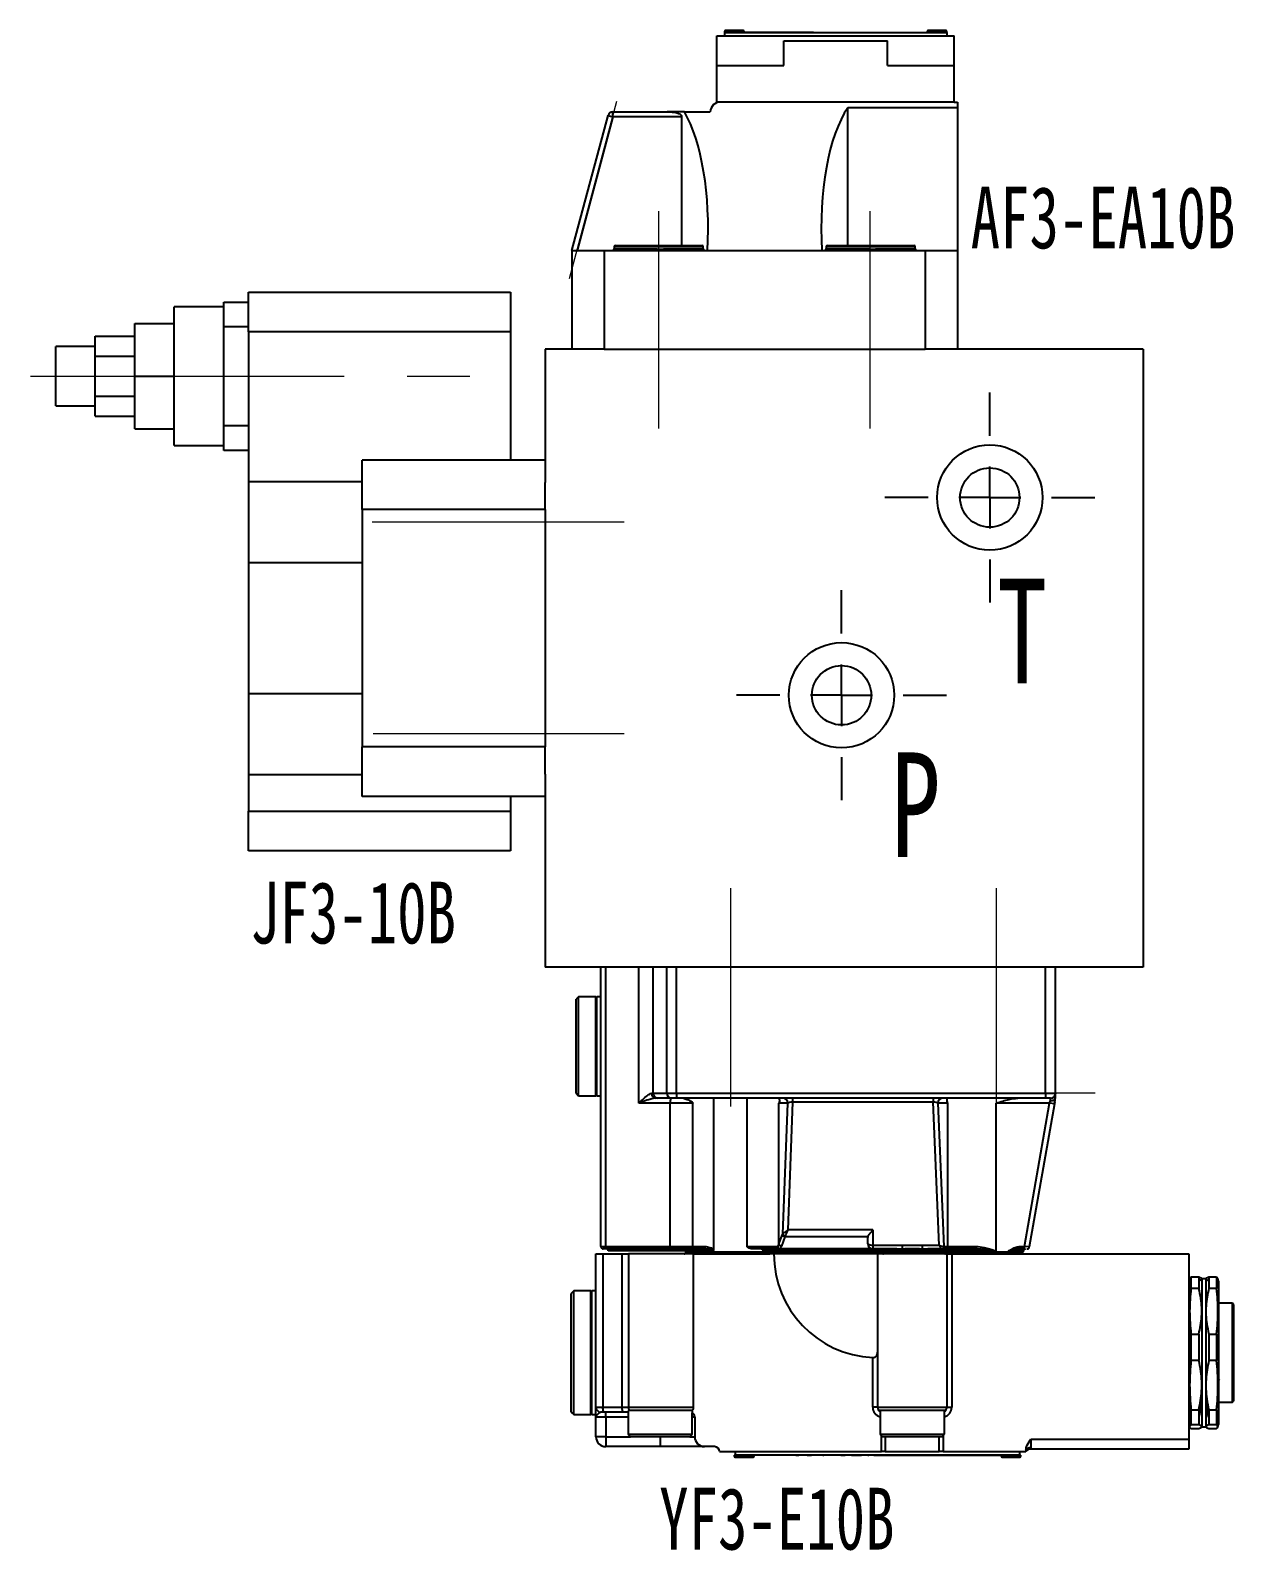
# Model space of a CAD drawing. Header units: millimetres. Extents: x 786 to 1206, y 249 to 546.
# Drawn here: x 1119 to 1167.7, y 447.9 to 509.5 of the extents above; entities that cross this region are included whole.
import ezdxf

# ---------------------------------------------------------------- set-up
doc = ezdxf.new("R2010")
doc.units = ezdxf.units.MM
doc.linetypes.add('CENTERX2', pattern=[20.32, 12.7, -2.54, 2.54, -2.54])
doc.layers.add('10', color=7, linetype='Continuous')
doc.styles.add('SLDTEXTSTYLE4', font='TXT', dxfattribs={"width": 0.7})

# ---------------------------------------------------------------- blocks, each defined once
blk = doc.blocks.new('SW_CENTERMARKSYMBOL_0')
at = {"layer": '10', "color": 0}
for p, q in [((0, 2.5), (0, 4.25)), ((0, 0), (0, 1.25)), ((-2.5, 0), (-4.25, 0)), ((0, 0), (-1.25, 0)), ((0, 0), (0, -1.25)), ((0, 0), (1.25, 0)), ((2.5, 0), (4.25, 0)), ((0, -2.5), (0, -4.25))]:
    blk.add_line(p, q, dxfattribs=at)
blk = doc.blocks.new('SW_CENTERMARKSYMBOL_1')
at = {"layer": '10', "color": 0}
for p, q in [((0, 2.5), (0, 4.25)), ((0, 0), (0, 1.25)), ((-2.5, 0), (-4.25, 0)), ((0, 0), (-1.25, 0)), ((0, 0), (0, -1.25)), ((0, 0), (1.25, 0)), ((2.5, 0), (4.25, 0)), ((0, -2.5), (0, -4.25))]:
    blk.add_line(p, q, dxfattribs=at)

msp = doc.modelspace()

# ---------------------------------------------------------------- linework, layer by layer
at = {"color": 7, "linetype": 'Continuous', "lineweight": 25}
for p, q in [((1147.0632, 509.4141), (1147.0632, 509.3741)), ((1150.6632, 509.3741), (1147.0632, 509.3741)), ((1147.0632, 509.3739), (1147.0632, 509.3741)), ((1147.0632, 509.3739), (1147.0632, 509.2341)), ((1147.0632, 509.3739), (1150.6632, 509.3739)), ((1147.4632, 509.4541), (1147.1032, 509.4541)), ((1147.8232, 509.4541), (1147.4632, 509.4541)), ((1147.8632, 509.3741), (1147.8632, 509.4141)), ((1150.6632, 509.3739), (1150.6632, 509.3741)), ((1150.6632, 509.3741), (1156.0632, 509.3741)), ((1155.2632, 509.4141), (1155.2632, 509.3741)), ((1155.6632, 509.4541), (1155.3032, 509.4541)), ((1156.0232, 509.4541), (1155.6632, 509.4541)), ((1156.0632, 509.3741), (1156.0632, 509.4141)), ((1156.0632, 509.3741), (1156.0632, 509.2341)), ((1146.7632, 508.0341), (1146.7632, 509.2341)), ((1146.7632, 509.2341), (1156.3632, 509.2341)), ((1147.0632, 509.2341), (1156.0632, 509.2341)), ((1149.4632, 508.0341), (1149.4632, 509.0341)), ((1149.4632, 509.0341), (1153.6632, 509.0341)), ((1153.6632, 508.0341), (1153.6632, 509.0341)), ((1156.3632, 508.0341), (1156.3632, 509.2341)), ((1146.7632, 506.5541), (1146.7632, 508.0341)), ((1146.7632, 508.0341), (1149.4632, 508.0341)), ((1153.6632, 508.0341), (1156.3632, 508.0341)), ((1156.3632, 506.5541), (1156.3632, 508.0341)), ((1156.3632, 506.5541), (1146.7632, 506.5541)), ((1152.052, 500.7541), (1152.052, 506.3238)), ((1156.4932, 506.3238), (1152.052, 506.3238)), ((1156.3632, 506.5541), (1156.4932, 506.5541)), ((1156.4932, 506.5541), (1156.4932, 506.3238)), ((1156.4932, 506.3238), (1156.4932, 500.5541)), ((1140.8932, 500.5541), (1142.354, 506.0059)), ((1142.5472, 505.9541), (1141.1003, 500.5541)), ((1142.354, 506.0059), (1142.5472, 505.9541)), ((1142.5472, 506.1541), (1144.7483, 506.1541)), ((1142.5472, 505.9541), (1142.5472, 506.1541)), ((1145.3344, 505.9541), (1142.5472, 505.9541)), ((1145.4434, 506.1541), (1144.7483, 506.1541)), ((1145.3344, 500.7541), (1145.3344, 505.9541)), ((1145.4434, 506.1541), (1146.4932, 506.1541)), ((1142.6032, 500.6941), (1142.6032, 500.6141)), ((1142.6632, 500.7541), (1146.1432, 500.7541)), ((1146.2032, 500.6141), (1146.2032, 500.6941)), ((1151.1832, 500.6941), (1151.1832, 500.6141)), ((1151.2432, 500.7541), (1154.7232, 500.7541)), ((1154.7832, 500.6141), (1154.7832, 500.6941)), ((1140.8932, 500.5541), (1142.2035, 500.5541)), ((1140.8932, 500.5541), (1140.8932, 496.5541)), ((1142.2035, 500.5541), (1144.0705, 500.5541)), ((1142.2035, 500.5541), (1142.2035, 496.5541)), ((1144.0705, 500.5541), (1144.7359, 500.5541)), ((1144.7359, 500.5541), (1152.6505, 500.5541)), ((1152.6505, 500.5541), (1153.3159, 500.5541)), ((1153.3159, 500.5541), (1155.1829, 500.5541)), ((1155.1829, 500.5541), (1155.1829, 496.5541)), ((1155.1829, 500.5541), (1156.4932, 500.5541)), ((1156.4932, 500.5541), (1156.4932, 496.5541)), ((1127.8032, 498.8641), (1138.4032, 498.8641)), ((1127.8032, 497.2641), (1127.8032, 498.8641)), ((1138.4032, 498.8641), (1138.4032, 497.2641)), ((1126.8032, 498.2641), (1124.8032, 498.2641)), ((1124.8032, 495.4641), (1124.8032, 498.2641)), ((1126.8032, 498.4641), (1127.8032, 498.4641)), ((1126.8032, 497.4641), (1126.8032, 498.4641)), ((1123.2032, 495.4641), (1123.2032, 497.5944)), ((1123.2032, 497.5944), (1124.8032, 497.5944)), ((1121.6032, 497.0844), (1123.2032, 497.0844)), ((1121.6032, 496.2742), (1121.6032, 497.0844)), ((1127.8032, 497.4641), (1126.8032, 497.4641)), ((1126.8032, 493.4641), (1126.8032, 497.4641)), ((1127.8032, 497.2641), (1127.8032, 491.1909)), ((1138.4032, 497.2641), (1127.8032, 497.2641)), ((1138.4032, 497.2641), (1138.4032, 492.0641)), ((1121.6032, 496.6641), (1120.0032, 496.6641)), ((1120.0032, 495.4641), (1120.0032, 496.6641)), ((1139.8032, 496.5541), (1139.8032, 491.1646)), ((1142.2035, 496.5541), (1139.8032, 496.5541)), ((1142.2035, 496.5541), (1155.1829, 496.5541)), ((1164.0032, 496.5541), (1155.1829, 496.5541)), ((1164.0032, 496.5541), (1164.0032, 471.5541)), ((1121.6032, 494.6539), (1121.6032, 496.2742)), ((1121.6032, 496.2742), (1123.2032, 496.2742)), ((1120.0032, 494.2641), (1120.0032, 495.4641)), ((1123.2032, 493.3338), (1123.2032, 495.4641)), ((1123.2032, 495.4641), (1124.8032, 495.4641)), ((1124.8032, 492.6641), (1124.8032, 495.4641)), ((1121.6032, 494.6539), (1123.2032, 494.6539)), ((1121.6032, 493.8438), (1121.6032, 494.6539)), ((1120.0032, 494.2641), (1121.6032, 494.2641)), ((1121.6032, 493.8438), (1123.2032, 493.8438)), ((1123.2032, 493.3338), (1124.8032, 493.3338)), ((1126.8032, 493.4641), (1127.8032, 493.4641)), ((1126.8032, 492.4641), (1126.8032, 493.4641)), ((1124.8032, 492.6641), (1126.8032, 492.6641)), ((1127.8032, 492.4641), (1126.8032, 492.4641)), ((1139.8032, 492.0641), (1132.4032, 492.0641)), ((1132.4032, 490.0641), (1132.4032, 492.0641)), ((1132.4032, 491.1909), (1127.8032, 491.1909)), ((1127.8032, 491.1909), (1127.8032, 487.9173)), ((1139.8032, 490.0641), (1139.8032, 491.1646)), ((1139.8032, 490.0641), (1132.4032, 490.0641)), ((1132.4032, 490.0641), (1132.4032, 480.4641)), ((1139.8032, 490.0641), (1139.8032, 480.4641)), ((1127.8032, 487.9173), (1127.8032, 482.6109)), ((1132.4032, 487.9173), (1127.8032, 487.9173)), ((1127.8032, 482.6109), (1127.8032, 479.3373)), ((1132.4032, 482.6109), (1127.8032, 482.6109)), ((1139.8032, 480.4641), (1132.4032, 480.4641)), ((1132.4032, 478.4641), (1132.4032, 480.4641)), ((1139.8032, 479.3636), (1139.8032, 480.4641)), ((1132.4032, 479.3373), (1127.8032, 479.3373)), ((1127.8032, 479.3373), (1127.8032, 477.8641)), ((1139.8032, 479.3636), (1139.8032, 471.5541)), ((1139.8032, 478.4641), (1132.4032, 478.4641)), ((1138.4032, 478.4641), (1138.4032, 477.8641)), ((1127.8032, 477.8641), (1138.4032, 477.8641)), ((1127.8032, 476.2641), (1127.8032, 477.8641)), ((1138.4032, 477.8641), (1138.4032, 476.2641)), ((1138.4032, 476.2641), (1127.8032, 476.2641)), ((1164.0032, 471.5541), (1139.8032, 471.5541)), ((1142.0632, 460.2541), (1142.0632, 471.5541)), ((1142.2632, 460.2541), (1142.2632, 471.5541)), ((1143.6028, 466.0541), (1143.6028, 471.5541)), ((1144.1824, 466.4541), (1144.1824, 471.5541)), ((1144.734, 466.4541), (1144.734, 471.5541)), ((1145.1204, 466.4541), (1145.1204, 471.5541)), ((1160.0632, 466.4541), (1160.0632, 471.5541)), ((1160.4632, 466.4541), (1160.4632, 471.5541)), ((1141.1632, 470.3541), (1141.0632, 470.2541)), ((1141.0632, 466.4541), (1141.0632, 470.2541)), ((1141.8632, 470.3541), (1141.1632, 470.3541)), ((1141.1632, 466.3541), (1141.1632, 470.3541)), ((1141.9032, 470.3541), (1141.8632, 470.3141)), ((1141.8632, 466.3541), (1141.8632, 470.3541)), ((1142.0632, 470.3541), (1141.9032, 470.3541)), ((1141.9032, 466.3541), (1141.9032, 470.3541)), ((1141.0632, 466.4541), (1141.1632, 466.3541)), ((1141.1632, 466.3541), (1141.8632, 466.3541)), ((1141.8632, 466.3941), (1141.9032, 466.3541)), ((1141.9032, 466.3541), (1142.0632, 466.3541)), ((1144.1224, 466.4541), (1144.1824, 466.4541)), ((1144.1824, 466.4541), (1144.734, 466.4541)), ((1144.3756, 466.2541), (1144.2956, 466.2541)), ((1144.9272, 466.2541), (1144.3756, 466.2541)), ((1144.734, 466.4541), (1145.1204, 466.4541)), ((1145.1204, 466.2541), (1144.9272, 466.2541)), ((1145.1204, 466.4541), (1145.1204, 466.2541)), ((1145.1204, 466.4541), (1160.0632, 466.4541)), ((1160.0632, 466.2541), (1145.1204, 466.2541)), ((1146.6209, 466.2541), (1146.6209, 460.1202)), ((1147.9856, 460.2541), (1147.9856, 466.2541)), ((1149.8251, 466.2541), (1149.8251, 466.0957)), ((1155.5048, 466.2541), (1155.5048, 466.0957)), ((1160.0632, 466.4541), (1160.0632, 466.2541)), ((1160.0632, 466.4541), (1160.4632, 466.4541)), ((1160.2632, 466.2541), (1160.0632, 466.2541)), ((1160.2632, 466.1628), (1160.2632, 466.2541)), ((1160.4632, 466.4541), (1160.4632, 466.4291)), ((1144.8632, 466.0541), (1143.6028, 466.0541)), ((1145.7841, 466.0541), (1144.8632, 466.0541)), ((1144.8632, 460.2541), (1144.8632, 466.0541)), ((1145.7841, 460.2541), (1145.7841, 466.0541)), ((1149.2715, 460.3613), (1149.2715, 466.0541)), ((1149.6251, 466.0541), (1149.2715, 466.0541)), ((1149.4223, 460.756), (1149.6251, 466.0541)), ((1149.8251, 466.0957), (1149.627, 460.9203)), ((1155.5048, 466.0957), (1149.8251, 466.0957)), ((1155.7487, 460.3125), (1155.5048, 466.0957)), ((1155.7045, 466.0541), (1155.949, 460.2541)), ((1156.1014, 466.0541), (1155.7045, 466.0541)), ((1156.1014, 460.2526), (1156.1014, 466.0541)), ((1158.0632, 460.0741), (1158.0632, 466.0541)), ((1160.2249, 466.0541), (1158.0632, 466.0541)), ((1159.2022, 460.2541), (1160.2249, 466.0541)), ((1160.4218, 466.0194), (1159.4022, 460.2367)), ((1160.2249, 466.0541), (1160.2632, 466.1628)), ((1160.4218, 466.0194), (1160.2249, 466.0541)), ((1160.4328, 466.0818), (1160.4218, 466.0194)), ((1149.2715, 460.3613), (1149.4146, 460.7316)), ((1153.0632, 460.9203), (1149.627, 460.9203)), ((1153.0632, 460.9203), (1153.0632, 460.3125)), ((1142.0632, 460.2541), (1142.2632, 460.2541)), ((1142.2632, 460.1541), (1142.1632, 460.1541)), ((1142.2632, 460.1541), (1142.2632, 460.2541)), ((1142.2632, 460.2541), (1144.8632, 460.2541)), ((1144.8218, 460.1541), (1142.2632, 460.1541)), ((1143.5538, 460.0741), (1142.3632, 460.0741)), ((1145.5024, 460.0741), (1143.5538, 460.0741)), ((1145.7107, 460.1541), (1144.8218, 460.1541)), ((1144.8632, 460.2541), (1145.7841, 460.2541)), ((1146.0221, 460.0741), (1145.5024, 460.0741)), ((1146.2216, 460.1541), (1145.7107, 460.1541)), ((1145.7841, 460.2541), (1146.2731, 460.2541)), ((1146.0221, 460.0741), (1146.0221, 460.1541)), ((1146.6035, 460.0741), (1146.0221, 460.0741)), ((1146.0221, 460.0341), (1146.0221, 460.0741)), ((1147.9856, 460.2541), (1149.2192, 460.2541)), ((1149.3215, 460.1541), (1148.239, 460.1541)), ((1152.18, 460.0741), (1148.6348, 460.0741)), ((1148.6348, 460.0341), (1148.6348, 460.0741)), ((1149.3094, 460.1548), (1149.3215, 460.1541)), ((1153.0632, 460.1541), (1149.3215, 460.1541)), ((1149.513, 460.6409), (1149.37, 460.2707)), ((1152.8674, 460.6409), (1149.513, 460.6409)), ((1153.429, 460.0741), (1152.18, 460.0741)), ((1152.18, 460.0341), (1152.18, 460.0741)), ((1152.8632, 460.3541), (1152.8632, 460.6194)), ((1153.0632, 460.3125), (1154.2626, 460.3125)), ((1153.0632, 460.3125), (1153.0632, 460.1541)), ((1154.038, 460.1541), (1153.0632, 460.1541)), ((1153.429, 460.0341), (1153.429, 460.0741)), ((1154.0718, 460.0741), (1153.429, 460.0741)), ((1154.038, 460.1541), (1154.2626, 460.1631)), ((1154.2842, 460.0868), (1154.0718, 460.0741)), ((1154.2626, 460.3125), (1154.2626, 460.1631)), ((1155.2547, 460.0741), (1155.0422, 460.0868)), ((1155.0639, 460.3125), (1155.7487, 460.3125)), ((1155.0639, 460.3125), (1155.0639, 460.1631)), ((1155.0639, 460.1631), (1155.2885, 460.1541)), ((1156.0632, 460.0741), (1155.2547, 460.0741)), ((1155.8506, 460.1541), (1155.2885, 460.1541)), ((1155.851, 460.1541), (1155.8506, 460.1541)), ((1155.9844, 460.1541), (1155.851, 460.1541)), ((1155.949, 460.2541), (1156.0825, 460.2541)), ((1156.0152, 460.1534), (1155.9844, 460.1541)), ((1156.0632, 460.0341), (1156.0632, 460.0741)), ((1156.6632, 460.0741), (1156.0632, 460.0741)), ((1156.0825, 460.2541), (1156.1014, 460.2526)), ((1157.2126, 460.1541), (1156.136, 460.1541)), ((1156.2278, 460.2541), (1157.2531, 460.2541)), ((1156.6632, 460.0741), (1156.6632, 460.1541)), ((1156.6632, 460.0341), (1156.6632, 460.0741)), ((1158.0632, 460.0741), (1156.6632, 460.0741)), ((1159.1632, 460.0741), (1158.5632, 460.0741)), ((1158.5632, 460.0341), (1158.5632, 460.0741)), ((1159.0241, 460.2541), (1159.2022, 460.2541)), ((1159.0241, 460.1541), (1159.0241, 460.2541)), ((1159.2022, 460.1541), (1159.0241, 460.1541)), ((1159.1632, 460.0341), (1159.1632, 460.0741)), ((1159.2022, 460.1541), (1159.2022, 460.2541)), ((1159.4022, 460.2367), (1159.2022, 460.2541)), ((1159.2022, 460.1541), (1159.2432, 460.1541)), ((1141.8632, 459.9541), (1142.1463, 459.9541)), ((1141.8632, 453.7541), (1141.8632, 459.9541)), ((1142.1463, 459.9541), (1142.9249, 459.9541)), ((1142.1463, 459.9541), (1142.1463, 453.7541)), ((1142.9249, 459.9541), (1143.1758, 459.9541)), ((1142.9249, 453.7541), (1142.9249, 459.9541)), ((1145.8049, 459.9541), (1143.1758, 459.9541)), ((1143.1758, 459.9541), (1143.1758, 453.7541)), ((1145.5024, 460.0341), (1146.0221, 460.0341)), ((1145.8049, 459.9541), (1148.8988, 459.9541)), ((1145.8049, 459.9541), (1145.8049, 453.7541)), ((1146.0221, 460.0341), (1146.0221, 459.9541)), ((1146.0221, 460.0341), (1148.6348, 460.0341)), ((1148.6348, 460.0341), (1152.18, 460.0341)), ((1152.1672, 459.9541), (1148.8988, 459.9541)), ((1152.18, 460.0341), (1153.429, 460.0341)), ((1153.3094, 459.9541), (1152.7879, 459.9541)), ((1153.2632, 459.9541), (1153.2632, 457.4918)), ((1156.0632, 459.9541), (1153.3094, 459.9541)), ((1153.429, 460.0341), (1156.0632, 460.0341)), ((1156.0632, 460.0341), (1156.6632, 460.0341)), ((1156.0632, 459.9541), (1156.2632, 459.9541)), ((1156.0632, 459.9541), (1156.0632, 453.7541)), ((1156.2632, 459.9541), (1165.8632, 459.9541)), ((1156.2632, 459.9541), (1156.2632, 453.7541)), ((1156.6632, 459.9541), (1156.6632, 460.0341)), ((1156.6632, 460.0341), (1158.5632, 460.0341)), ((1158.5632, 459.9541), (1158.5632, 460.0341)), ((1158.5632, 460.0341), (1159.1632, 460.0341)), ((1165.8632, 459.9541), (1165.8632, 452.4541)), ((1165.9436, 459.0253), (1166.2632, 459.0253)), ((1165.9436, 459.0253), (1165.9436, 458.5567)), ((1166.2632, 459.0253), (1166.2632, 458.5567)), ((1166.5432, 458.9462), (1166.3832, 458.9462)), ((1166.3832, 458.9462), (1166.3832, 452.9619)), ((1166.5432, 458.9462), (1166.5432, 452.9619)), ((1166.6632, 459.0253), (1166.6632, 458.5567)), ((1166.6632, 459.0253), (1166.9828, 459.0253)), ((1166.9828, 459.0253), (1166.9828, 458.5567)), ((1166.9828, 459.0253), (1167.0264, 458.9616)), ((1167.0632, 458.8541), (1167.0339, 458.9636)), ((1167.0632, 458.8541), (1167.0632, 453.0541)), ((1140.9632, 458.4541), (1140.8632, 458.3541)), ((1140.8632, 453.5541), (1140.8632, 458.3541)), ((1141.6632, 458.4541), (1140.9632, 458.4541)), ((1140.9632, 453.4541), (1140.9632, 458.4541)), ((1141.7032, 458.4541), (1141.6632, 458.4141)), ((1141.6632, 453.4541), (1141.6632, 458.4541)), ((1141.8632, 458.4541), (1141.7032, 458.4541)), ((1141.7032, 453.4541), (1141.7032, 458.4541)), ((1166.2632, 458.5567), (1165.9436, 458.5567)), ((1166.9828, 458.5567), (1166.6632, 458.5567)), ((1167.6232, 457.9541), (1167.0632, 457.9541)), ((1167.6684, 457.9089), (1167.6232, 457.9541)), ((1167.6232, 453.9541), (1167.6232, 457.9541)), ((1167.6684, 457.9089), (1167.6684, 453.9993)), ((1153.2632, 457.4918), (1153.2632, 453.7541)), ((1167.0679, 457.1527), (1167.0639, 457.1458)), ((1165.9436, 456.7115), (1165.9436, 455.643)), ((1165.9436, 456.7115), (1166.2632, 456.7115)), ((1166.2632, 456.7115), (1166.2632, 455.643)), ((1166.6632, 456.7115), (1166.6632, 455.643)), ((1166.6632, 456.7115), (1166.9828, 456.7115)), ((1166.9828, 456.7115), (1166.9828, 455.643)), ((1153.0632, 453.7541), (1153.0632, 455.7589)), ((1166.2632, 455.643), (1165.9436, 455.643)), ((1166.9828, 455.643), (1166.6632, 455.643)), ((1167.0632, 454.8286), (1167.0962, 454.8857)), ((1167.0632, 453.9541), (1167.6232, 453.9541)), ((1167.6232, 453.9541), (1167.6684, 453.9993)), ((1140.8632, 453.5541), (1140.9632, 453.4541)), ((1140.9632, 453.4541), (1141.6632, 453.4541)), ((1141.6632, 453.4941), (1141.7032, 453.4541)), ((1141.7032, 453.4541), (1141.8632, 453.4541)), ((1141.8632, 453.7541), (1142.1463, 453.7541)), ((1141.8632, 452.5541), (1141.8632, 453.3541)), ((1142.2632, 453.3541), (1141.8632, 453.3541)), ((1142.2047, 453.5541), (1142.0632, 453.5541)), ((1142.1463, 453.7541), (1142.9249, 453.7541)), ((1142.9833, 453.5541), (1142.2047, 453.5541)), ((1142.2632, 453.3541), (1142.2632, 453.5541)), ((1142.2632, 453.3541), (1142.2632, 452.5541)), ((1142.9249, 453.7541), (1143.1758, 453.7541)), ((1143.1281, 453.5541), (1142.9833, 453.5541)), ((1143.1632, 453.5833), (1143.1632, 452.6541)), ((1143.1758, 453.7541), (1145.8049, 453.7541)), ((1145.7526, 453.6218), (1143.2217, 453.6218)), ((1145.7526, 453.6218), (1145.7526, 453.533)), ((1145.7632, 452.6541), (1145.7632, 453.5273)), ((1145.7632, 453.4864), (1145.8132, 453.4864)), ((1145.8632, 453.3541), (1145.7632, 453.3541)), ((1145.8632, 453.3541), (1145.8632, 452.5541)), ((1153.2632, 453.7541), (1153.0632, 453.7541)), ((1153.2632, 453.7541), (1156.0632, 453.7541)), ((1156.0132, 453.6218), (1153.3132, 453.6218)), ((1153.3632, 453.6218), (1153.3632, 452.6541)), ((1155.9632, 452.6541), (1155.9632, 453.6218)), ((1156.0632, 453.7541), (1156.2632, 453.7541)), ((1165.9436, 453.6403), (1166.2632, 453.6403)), ((1165.9436, 453.6403), (1165.9436, 453.0404)), ((1166.2632, 453.6403), (1166.2632, 453.0404)), ((1166.6632, 453.6403), (1166.6632, 453.0404)), ((1166.6632, 453.6403), (1166.9828, 453.6403)), ((1166.9828, 453.6403), (1166.9828, 453.0404)), ((1166.2632, 453.0404), (1165.9436, 453.0404)), ((1165.9436, 452.8828), (1166.2632, 452.8828)), ((1166.3832, 452.9619), (1166.5432, 452.9619)), ((1166.9828, 453.0404), (1166.6632, 453.0404)), ((1166.6632, 452.8828), (1166.9828, 452.8828)), ((1167.0339, 452.9446), (1167.0632, 453.0541)), ((1142.2632, 452.5541), (1141.8632, 452.5541)), ((1142.2632, 452.5541), (1142.2632, 452.1541)), ((1144.4632, 452.1541), (1142.2632, 452.1541)), ((1143.1632, 452.6541), (1143.2632, 452.5541)), ((1143.1632, 452.6541), (1145.7632, 452.6541)), ((1145.6632, 452.5541), (1143.2632, 452.5541)), ((1144.4632, 452.5541), (1144.4632, 452.1541)), ((1146.2632, 452.1541), (1144.4632, 452.1541)), ((1145.6632, 452.5541), (1145.7632, 452.6541)), ((1146.6632, 452.1541), (1146.2632, 452.1541)), ((1153.3632, 452.6541), (1153.4632, 452.5541)), ((1153.3632, 452.6541), (1155.9632, 452.6541)), ((1155.8632, 452.5541), (1153.4632, 452.5541)), ((1155.8632, 452.5541), (1155.9632, 452.6541)), ((1159.4632, 452.4541), (1159.4632, 452.1208)), ((1159.4632, 452.4541), (1165.8632, 452.4541)), ((1165.8632, 452.4541), (1165.8632, 452.0541)), ((1146.8632, 451.9541), (1153.4142, 451.9541)), ((1147.4632, 451.8141), (1147.4632, 451.7741)), ((1147.4632, 451.8141), (1147.5132, 451.8141)), ((1147.5032, 451.7341), (1147.8632, 451.7341)), ((1147.5132, 451.8141), (1147.5132, 451.9541)), ((1153.4132, 451.8141), (1147.5132, 451.8141)), ((1147.8632, 451.7341), (1148.2232, 451.7341)), ((1148.2632, 451.7741), (1148.2632, 451.8141)), ((1149.9522, 451.8139), (1149.9522, 451.8141)), ((1149.9522, 451.8139), (1150.0728, 451.8139)), ((1150.0728, 451.8139), (1150.0728, 451.8141)), ((1150.3281, 451.8139), (1150.3281, 451.8141)), ((1150.4061, 451.8139), (1150.4061, 451.8141)), ((1150.4061, 451.8139), (1150.5905, 451.8139)), ((1150.5905, 451.8139), (1150.5905, 451.8141)), ((1150.7678, 451.8139), (1150.7678, 451.8141)), ((1150.7855, 451.8139), (1150.7855, 451.8141)), ((1150.9025, 451.8139), (1150.9025, 451.8141)), ((1151.0479, 451.8139), (1151.0479, 451.8141)), ((1151.0479, 451.8139), (1151.0904, 451.8139)), ((1151.0904, 451.8139), (1151.0904, 451.8141)), ((1151.7677, 451.8139), (1151.7677, 451.8141)), ((1151.7677, 451.8139), (1151.9521, 451.8139)), ((1151.9521, 451.8139), (1151.9521, 451.8141)), ((1152.1294, 451.8139), (1152.1294, 451.8141)), ((1152.1471, 451.8139), (1152.1471, 451.8141)), ((1152.2003, 451.8139), (1152.2003, 451.8141)), ((1152.2003, 451.8139), (1152.6045, 451.8139)), ((1152.6045, 451.8139), (1152.6045, 451.8141)), ((1152.718, 451.8139), (1152.718, 451.8141)), ((1152.8633, 451.8139), (1152.8633, 451.8141)), ((1152.8633, 451.8139), (1152.9059, 451.8139)), ((1152.9059, 451.8139), (1152.9059, 451.8141)), ((1153.108, 451.8139), (1153.108, 451.8141)), ((1153.108, 451.8139), (1153.5122, 451.8139)), ((1159.0132, 451.8143), (1153.4132, 451.8143)), ((1153.4132, 451.8143), (1153.4132, 451.8141)), ((1153.4132, 451.8141), (1159.0132, 451.8141)), ((1153.5703, 451.9541), (1153.4142, 451.9541)), ((1153.5122, 451.8139), (1153.5122, 451.8141)), ((1153.5703, 451.9541), (1155.7561, 451.9541)), ((1153.5796, 451.8139), (1153.5796, 451.8141)), ((1153.5867, 451.8139), (1153.5867, 451.8141)), ((1154.4661, 451.8139), (1154.4661, 451.8141)), ((1154.4661, 451.8139), (1154.8419, 451.8139)), ((1154.8419, 451.8139), (1154.8419, 451.8141)), ((1154.8419, 451.8139), (1154.8774, 451.8139)), ((1154.8774, 451.8139), (1154.8774, 451.8141)), ((1154.9412, 451.8139), (1154.9412, 451.8141)), ((1154.9483, 451.8139), (1154.9483, 451.8141)), ((1155.4412, 451.8139), (1155.4412, 451.8141)), ((1155.5865, 451.8139), (1155.5865, 451.8141)), ((1155.5865, 451.8139), (1155.6291, 451.8139)), ((1155.6291, 451.8139), (1155.6291, 451.8141)), ((1155.9122, 451.9541), (1155.7561, 451.9541)), ((1155.8277, 451.8139), (1155.8277, 451.8141)), ((1155.8277, 451.8139), (1155.8407, 451.8139)), ((1155.8454, 451.8139), (1155.8454, 451.8141)), ((1155.9122, 451.9541), (1159.2632, 451.9541)), ((1155.9128, 451.8139), (1155.9128, 451.8141)), ((1155.9128, 451.8139), (1156.1929, 451.8139)), ((1156.1929, 451.8139), (1156.1929, 451.8141)), ((1158.2632, 451.8141), (1158.2632, 451.7741)), ((1158.3032, 451.7341), (1158.6632, 451.7341)), ((1158.6632, 451.7341), (1159.0232, 451.7341)), ((1159.0132, 451.8143), (1159.0132, 451.9541)), ((1159.0132, 451.8143), (1159.0132, 451.8141)), ((1159.0132, 451.8141), (1159.0632, 451.8141)), ((1159.0632, 451.7741), (1159.0632, 451.8141)), ((1159.2632, 452.0069), (1159.2632, 451.9541)), ((1165.8632, 452.0541), (1159.4364, 452.0541))]:
    msp.add_line(p, q, dxfattribs=at)
at = {"color": 8, "linetype": 'Continuous', "lineweight": 25}
for p, q in [((1147.4632, 509.4141), (1147.0632, 509.4141)), ((1147.8632, 509.4141), (1147.4632, 509.4141)), ((1155.6632, 509.4141), (1155.2632, 509.4141)), ((1156.0632, 509.4141), (1155.6632, 509.4141)), ((1146.2032, 500.6941), (1142.6032, 500.6941)), ((1154.7832, 500.6941), (1151.1832, 500.6941)), ((1142.6032, 500.6141), (1144.0812, 500.6141)), ((1144.7252, 500.6141), (1146.2032, 500.6141)), ((1151.1832, 500.6141), (1152.6612, 500.6141)), ((1153.3052, 500.6141), (1154.7832, 500.6141)), ((1143.1632, 453.3541), (1142.2632, 453.3541)), ((1142.2632, 452.5541), (1143.2632, 452.5541)), ((1145.6632, 452.5541), (1145.8632, 452.5541)), ((1153.4142, 451.9541), (1153.4142, 452.6031)), ((1153.5703, 452.5541), (1153.5703, 451.9541)), ((1155.7561, 451.9541), (1155.7561, 452.5541)), ((1155.9122, 452.6031), (1155.9122, 451.9541)), ((1147.4632, 451.7741), (1147.8632, 451.7741)), ((1147.8632, 451.7741), (1148.2632, 451.7741)), ((1158.2632, 451.7741), (1158.6632, 451.7741)), ((1158.6632, 451.7741), (1159.0632, 451.7741))]:
    msp.add_line(p, q, dxfattribs=at)
at = {"color": 7, "linetype": 'Continuous', "lineweight": 25, "flags": 128}
for points in [[(1146.2216, 460.1541), (1146.2316, 460.156), (1146.2413, 460.1617), (1146.2502, 460.1709), (1146.258, 460.1834), (1146.2644, 460.1985), (1146.2691, 460.2158), (1146.2721, 460.2346), (1146.2731, 460.2541)], [(1154.0718, 460.0741), (1154.0711, 460.0897), (1154.0692, 460.1047), (1154.0661, 460.1185), (1154.0619, 460.1307), (1154.0568, 460.1406), (1154.0509, 460.148), (1154.0446, 460.1526), (1154.038, 460.1541)], [(1155.2547, 460.0741), (1155.2553, 460.0897), (1155.2572, 460.1047), (1155.2603, 460.1185), (1155.2646, 460.1307), (1155.2697, 460.1406), (1155.2755, 460.148), (1155.2819, 460.1526), (1155.2885, 460.1541)], [(1157.2531, 460.2541), (1157.2523, 460.2346), (1157.25, 460.2158), (1157.2463, 460.1985), (1157.2412, 460.1834), (1157.2351, 460.1709), (1157.2281, 460.1617), (1157.2205, 460.156), (1157.2126, 460.1541)], [(1142.2047, 453.5541), (1142.1933, 453.5579), (1142.1824, 453.5693), (1142.1723, 453.5878), (1142.1634, 453.6127), (1142.1561, 453.643), (1142.1507, 453.6776), (1142.1474, 453.7151), (1142.1463, 453.7541)], [(1142.9833, 453.5541), (1142.9719, 453.5579), (1142.961, 453.5693), (1142.9509, 453.5878), (1142.942, 453.6127), (1142.9347, 453.643), (1142.9293, 453.6776), (1142.926, 453.7151), (1142.9249, 453.7541)]]:
    msp.add_lwpolyline(points, dxfattribs=at)
at = {"color": 7, "linetype": 'Continuous', "lineweight": 25}
for centre, radius in [((1157.8032, 490.5541), 2.13), ((1157.8032, 490.5541), 1.2), ((1151.8032, 482.5541), 2.13), ((1151.8032, 482.5541), 1.2)]:
    msp.add_circle(centre, radius, dxfattribs=at)
for centre, radius, start, end in [((1147.1032, 509.4141), 0.04, 90, 180), ((1147.8232, 509.4141), 0.04, 0, 90), ((1155.3032, 509.4141), 0.04, 90, 180), ((1156.0232, 509.4141), 0.04, 0, 90), ((1146.8932, 506.1541), 0.4, 90, 180), ((1142.5472, 505.9541), 0.2, 90, 165), ((1142.6632, 500.6941), 0.06, 90, 180), ((1146.1432, 500.6941), 0.06, 0, 90), ((1151.2432, 500.6941), 0.06, 90, 180), ((1154.7232, 500.6941), 0.06, 0, 90), ((1142.5432, 500.6141), 0.06, 270, 0), ((1143.9893, 500.5996), 0.093, 330.738492, 8.977941), ((1144.8171, 500.5996), 0.093, 171.022059, 209.261508), ((1146.2632, 500.6141), 0.06, 180, 270), ((1151.1232, 500.6141), 0.06, 270, 0), ((1152.5693, 500.5996), 0.093, 330.738492, 8.977941), ((1153.3971, 500.5996), 0.093, 171.022059, 209.261508), ((1154.8432, 500.6141), 0.06, 180, 270), ((1144.3101, 466.4416), 0.1881, 176.188739, 265.59805), ((1144.379, 466.4507), 0.1967, 179.02424, 268.989815), ((1144.9307, 466.4507), 0.1967, 179.02424, 268.989815), ((1149.4267, 466.0557), 0.1984, 359.54634, 89.53904), ((1155.9026, 466.056), 0.1981, 90.558138, 180.54747), ((1160.2632, 466.4541), 0.2, 270, 0), ((1149.5177, 460.7448), 0.104, 187.325939, 267.390614), ((1149.524, 460.7775), 0.104, 191.912535, 268.151508), ((1142.1632, 460.2541), 0.1, 180, 270), ((1142.2832, 460.0741), 0.08, 0, 90), ((1143.4819, 460.0826), 0.0724, 353.243525, 81.069091), ((1145.5775, 460.0791), 0.0752, 94.40195, 183.811261), ((1149.3747, 460.3746), 0.104, 187.325939, 267.390614), ((1152.3151, 460.0936), 0.1365, 153.691961, 188.208587), ((1153.0154, 460.5842), 0.2759, 236.522973, 279.98676), ((1153.0632, 460.3541), 0.2, 180, 270), ((1153.3534, 460.0785), 0.0757, 356.626017, 86.172213), ((1154.1363, 460.0861), 0.148, 0.267667, 31.392855), ((1155.1902, 460.0861), 0.148, 148.607145, 179.732333), ((1155.8494, 460.253), 0.0989, 270.661259, 0.435124), ((1155.85, 460.2531), 0.0991, 270.558138, 0.54747), ((1155.9834, 460.2531), 0.0991, 270.558138, 0.54747), ((1156.0015, 460.2524), 0.1, 277.871165, 0.091038), ((1156.1432, 460.0741), 0.08, 90, 180), ((1156.1317, 460.2501), 0.0962, 272.562472, 2.351491), ((1159.2432, 460.0741), 0.08, 90, 180), ((1159.3037, 460.2541), 0.1, 270, 350), ((1145.4274, 460.0291), 0.0752, 274.40195, 3.811261), ((1153.2632, 459.9541), 4.2, 180, 267.270597), ((1152.0448, 460.0146), 0.1365, 333.691961, 8.208587), ((1153.5046, 460.0296), 0.0757, 176.626017, 266.172213), ((1155.9832, 460.0341), 0.08, 270, 0), ((1142.0632, 453.7541), 0.2, 180, 270), ((1143.386, 453.753), 0.2103, 179.712222, 218.620601), ((1145.6632, 453.3541), 0.2, 0, 63.455133), ((1153.4632, 453.7541), 0.2, 180, 221.409622), ((1155.8632, 453.7541), 0.2, 318.590378, 0), ((1142.2632, 452.5541), 0.4, 180, 270), ((1146.2632, 452.5541), 0.4, 180, 270), ((1146.6632, 451.9541), 0.2, 0, 90), ((1159.4479, 451.9358), 0.1856, 85.279079, 174.332063), ((1147.5032, 451.7741), 0.04, 180, 270), ((1148.2232, 451.7741), 0.04, 270, 0), ((1158.3032, 451.7741), 0.04, 180, 270), ((1159.0232, 451.7741), 0.04, 270, 0), ((1159.4364, 451.8541), 0.2, 90, 150)]:
    msp.add_arc(centre, radius, start, end, dxfattribs=at)
at = {"color": 8, "linetype": 'Continuous', "lineweight": 25}
for centre, start, end in [((1153.4632, 453.7541), 180, 255.522484), ((1155.8632, 453.7541), 284.477516, 0)]:
    msp.add_arc(centre, 0.4, start, end, dxfattribs=at)
at = {"color": 7, "linetype": 'Continuous', "lineweight": 25}
for centre, major_axis, ratio, start_param, end_param in [((1152.9832, 501.4608), (0, 5.495), 0.3639702, 0.4843023, 1.7365543), ((1144.4032, 501.4608), (0, 5.495), 0.3639702, 4.546631, 5.736239), ((1144.9461, 466.0541), (0, 0.2), 0.4142136, 0, 1.5707963), ((1149.8219, 466.0541), (0.2004, 0.0083), 0.206501, 1.5463228, 2.9428458), ((1155.5083, 466.0541), (0.2005, -0.0092), 0.2062031, 0.2184168, 1.5977202), ((1149.3917, 461.0035), (0, 0.3), 0.1801188, 3.577925, 3.7424099), ((1149.4901, 461.0035), (0, 0.4), 0.1350891, 3.577925, 3.7424099), ((1144.8218, 460.2541), (0, 0.1), 0.4142136, 3.1415927, 4.712389), ((1147.3032, 460.5349), (2, 0), 0.489623, 5.9923554, 6.1049773), ((1147.3032, 460.4443), (2.1, 0), 0.4663077, 5.9831387, 6.1049773), ((1153.0632, 460.6194), (0.2, 0), 0.5291754, 2.9365284, 3.1415927), ((1155.7487, 460.3541), (0.2035, -0.0968), 0.1671772, 4.7917388, 6.1530956), ((1155.7487, 460.3541), (-0.1028, 0.1998), 0.0858282, 1.7361107, 3.0974675), ((1155.7529, 460.2541), (0.2, 0.0042), 0.1038209, 6.0671996, 6.0851462)]:
    msp.add_ellipse(centre, major_axis=major_axis, ratio=ratio, start_param=start_param, end_param=end_param, dxfattribs=at)
for points, knots in [([(1144.7483, 506.1541), (1144.8811, 506.1537), (1145.0422, 506.1532), (1145.219, 506.0967), (1145.2841, 506.0586), (1145.3217, 506.0094), (1145.3333, 505.9782), (1145.3342, 505.9593), (1145.3344, 505.9541)], [0, 0, 0, 0, 0.5782309, 0.7010918, 0.8595851, 0.9184179, 0.9777899, 1, 1, 1, 1]), ([(1144.0812, 500.6141), (1144.2554, 500.611), (1144.4713, 500.6072), (1144.684, 500.613), (1144.7252, 500.6141)], [0, 0, 0, 0, 0.8063249, 1, 1, 1, 1]), ([(1152.6612, 500.6141), (1152.8354, 500.611), (1153.0513, 500.6072), (1153.264, 500.613), (1153.3052, 500.6141)], [0, 0, 0, 0, 0.8063249, 1, 1, 1, 1]), ([(1143.6028, 466.0541), (1143.6034, 466.0546), (1143.6338, 466.0833), (1143.733, 466.1767), (1143.8785, 466.3106), (1144.0001, 466.4037), (1144.0743, 466.4452), (1144.1027, 466.4504), (1144.1224, 466.4541)], [0, 0, 0, 0, 0.0028977, 0.1655027, 0.5397523, 0.7945552, 0.8570485, 1, 1, 1, 1]), ([(1144.2956, 466.2541), (1144.2557, 466.2499), (1144.1629, 466.24), (1143.9679, 466.1805), (1143.7765, 466.1156), (1143.6442, 466.0687), (1143.6036, 466.0544), (1143.6028, 466.0541)], [0, 0, 0, 0, 0.1926968, 0.4484764, 0.8307524, 0.996658, 1, 1, 1, 1]), ([(1145.4096, 466.2541), (1145.4555, 466.2407), (1145.5471, 466.2139), (1145.695, 466.1472), (1145.7708, 466.0806), (1145.7786, 466.0715), (1145.7828, 466.0628), (1145.784, 466.0577), (1145.7841, 466.0549), (1145.7841, 466.0541)], [0, 0, 0, 0, 0.4682122, 0.9334379, 0.9565154, 0.9800359, 0.9894138, 0.9968598, 1, 1, 1, 1]), ([(1149.2715, 466.0541), (1149.2718, 466.0545), (1149.3022, 466.1089), (1149.3222, 466.2115), (1149.2566, 466.2416), (1149.2292, 466.2541)], [0, 0, 0, 0, 0.0043267, 0.5858407, 1, 1, 1, 1]), ([(1156.128, 466.2541), (1156.1029, 466.2416), (1156.0425, 466.2115), (1156.0678, 466.1089), (1156.1012, 466.0545), (1156.1014, 466.0541)], [0, 0, 0, 0, 0.4141593, 0.9956733, 1, 1, 1, 1]), ([(1158.0632, 466.0541), (1158.0645, 466.0545), (1158.2366, 466.1089), (1158.5337, 466.2115), (1158.8171, 466.2416), (1158.935, 466.2541)], [0, 0, 0, 0, 0.0043267, 0.5858407, 1, 1, 1, 1]), ([(1160.2632, 466.1628), (1160.264, 466.1628), (1160.2728, 466.1623), (1160.3038, 466.1616), (1160.3551, 466.167), (1160.4098, 466.1856), (1160.44, 466.2074), (1160.4503, 466.2218), (1160.4528, 466.2253)], [0, 0, 0, 0, 0.0098012, 0.1055604, 0.3755931, 0.6448323, 0.9141581, 1, 1, 1, 1]), ([(1160.4328, 466.0818), (1160.433, 466.083), (1160.4337, 466.0867), (1160.4361, 466.1008), (1160.4409, 466.1304), (1160.4475, 466.1764), (1160.4509, 466.2079), (1160.4528, 466.2253)], [0, 0, 0, 0, 0.02243638, 0.07016899, 0.26483464, 0.5933337, 1, 1, 1, 1]), ([(1160.4528, 466.2253), (1160.4556, 466.2575), (1160.4597, 466.3039), (1160.4619, 466.3537), (1160.4627, 466.3809), (1160.463, 466.4003), (1160.4632, 466.4137), (1160.4632, 466.4206), (1160.4632, 466.4253), (1160.4632, 466.4272), (1160.4632, 466.4291)], [0, 0, 0, 0, 0.3885786, 0.5589798, 0.6988429, 0.8107306, 0.8962672, 0.9556523, 0.9578265, 1, 1, 1, 1]), ([(1149.4223, 460.756), (1149.4316, 460.7664), (1149.4411, 460.777), (1149.4768, 460.806), (1149.5083, 460.8295), (1149.5532, 460.8631), (1149.5785, 460.8823), (1149.5989, 460.8981), (1149.6106, 460.9073), (1149.6174, 460.9126), (1149.6214, 460.9158), (1149.6238, 460.9177), (1149.6251, 460.9187), (1149.6261, 460.9196), (1149.6266, 460.92), (1149.627, 460.9203)], [0, 0, 0, 0, 0.2922033, 0.2997333, 0.6165875, 0.7152195, 0.8375446, 0.9055546, 0.944772, 0.9676422, 0.9810293, 0.9888754, 0.9941732, 0.9954994, 1, 1, 1, 1]), ([(1149.627, 460.9203), (1149.6267, 460.9198), (1149.6258, 460.9177), (1149.6223, 460.9104), (1149.6094, 460.8832), (1149.5789, 460.8195), (1149.5399, 460.7393), (1149.5262, 460.6925), (1149.5207, 460.6735)], [0, 0, 0, 0, 0.0055539, 0.0217843, 0.0763221, 0.2929622, 0.7123124, 1, 1, 1, 1]), ([(1152.8674, 460.6409), (1152.8759, 460.6572), (1152.8964, 460.6961), (1152.9679, 460.7912), (1153.0289, 460.8729), (1153.0629, 460.9198), (1153.0632, 460.9203)], [0, 0, 0, 0, 0.2415834, 0.5803666, 0.9957437, 1, 1, 1, 1]), ([(1145.7107, 460.1541), (1145.7115, 460.1541), (1145.7169, 460.1542), (1145.7305, 460.1566), (1145.7504, 460.1677), (1145.769, 460.1905), (1145.7817, 460.2204), (1145.7833, 460.2428), (1145.7841, 460.2541)], [0, 0, 0, 0, 0.02083688, 0.14181506, 0.35651064, 0.57105506, 0.78552626, 1, 1, 1, 1]), ([(1146.6035, 460.0741), (1146.6035, 460.0749), (1146.6033, 460.0775), (1146.601, 460.0827), (1146.5938, 460.0905), (1146.5726, 460.1033), (1146.5188, 460.1214), (1146.4235, 460.1402), (1146.3177, 460.1522), (1146.2466, 460.1536), (1146.2216, 460.1541)], [0, 0, 0, 0, 0.0059904, 0.0194173, 0.0403515, 0.0838781, 0.2012265, 0.4604309, 0.8094413, 1, 1, 1, 1]), ([(1146.2731, 460.2541), (1146.3413, 460.2465), (1146.4437, 460.2353), (1146.5595, 460.1784), (1146.6059, 460.1405), (1146.6191, 460.1226), (1146.6209, 460.1202)], [0, 0, 0, 0, 0.5584031, 0.836813, 0.9778128, 1, 1, 1, 1]), ([(1146.6209, 460.1202), (1146.6202, 460.1112), (1146.619, 460.0967), (1146.6109, 460.0818), (1146.6055, 460.0759), (1146.6037, 460.0743), (1146.6035, 460.0741)], [0, 0, 0, 0, 0.5270997, 0.8557714, 0.9822873, 1, 1, 1, 1]), ([(1148.239, 460.1541), (1148.1785, 460.1588), (1148.1064, 460.1644), (1148.0299, 460.1994), (1148.0048, 460.2162), (1147.9907, 460.2341), (1147.9861, 460.2454), (1147.9857, 460.252), (1147.9856, 460.2541)], [0, 0, 0, 0, 0.6217677, 0.7420707, 0.8759187, 0.9313723, 0.978062, 1, 1, 1, 1]), ([(1148.6348, 460.0741), (1148.634, 460.0808), (1148.6324, 460.0941), (1148.6193, 460.1143), (1148.5944, 460.135), (1148.5555, 460.1509), (1148.5246, 460.153), (1148.5092, 460.1541)], [0, 0, 0, 0, 0.12286519, 0.24492724, 0.43071368, 0.71571828, 1, 1, 1, 1]), ([(1149.2192, 460.2541), (1149.2193, 460.2536), (1149.2195, 460.2497), (1149.2214, 460.2347), (1149.2299, 460.2096), (1149.2503, 460.1822), (1149.2777, 460.1621), (1149.2988, 460.1572), (1149.3094, 460.1548)], [0, 0, 0, 0, 0.0094276, 0.0819511, 0.3167345, 0.5462793, 0.77309, 1, 1, 1, 1]), ([(1154.2626, 460.3125), (1154.3959, 460.3078), (1154.663, 460.2984), (1154.9301, 460.3078), (1155.0639, 460.3125)], [0, 0, 0, 0, 0.4991949, 1, 1, 1, 1]), ([(1154.2626, 460.1631), (1154.3959, 460.1674), (1154.663, 460.176), (1154.9301, 460.1674), (1155.0639, 460.1631)], [0, 0, 0, 0, 0.4993643, 1, 1, 1, 1]), ([(1155.0422, 460.0868), (1154.8935, 460.0955), (1154.6395, 460.1104), (1154.3883, 460.0937), (1154.2842, 460.0868)], [0, 0, 0, 0, 0.5856983, 1, 1, 1, 1]), ([(1156.136, 460.1541), (1156.106, 460.1527), (1156.0689, 460.1511), (1156.0238, 460.153), (1156.0152, 460.1534)], [0, 0, 0, 0, 0.8100782, 1, 1, 1, 1]), ([(1156.1014, 460.2526), (1156.107, 460.2517), (1156.1359, 460.2473), (1156.1867, 460.251), (1156.2278, 460.2541)], [0, 0, 0, 0, 0.1902086, 1, 1, 1, 1]), ([(1158.0632, 460.0741), (1158.0619, 460.0743), (1158.0308, 460.0783), (1157.8611, 460.1002), (1157.578, 460.1385), (1157.3264, 460.1492), (1157.2126, 460.1541)], [0, 0, 0, 0, 0.0047777, 0.1092553, 0.597222, 1, 1, 1, 1]), ([(1157.2531, 460.2541), (1157.3611, 460.2433), (1157.604, 460.219), (1157.8766, 460.1311), (1158.0382, 460.0818), (1158.0619, 460.0745), (1158.0632, 460.0741)], [0, 0, 0, 0, 0.4060008, 0.9128991, 0.9953181, 1, 1, 1, 1]), ([(1158.5632, 460.0741), (1158.5638, 460.0744), (1158.6627, 460.1338), (1158.8071, 460.2284), (1158.9729, 460.248), (1159.0241, 460.2541)], [0, 0, 0, 0, 0.0040041, 0.692733, 1, 1, 1, 1]), ([(1159.0241, 460.1541), (1158.9827, 460.1511), (1158.8334, 460.1404), (1158.6772, 460.0994), (1158.5639, 460.0742), (1158.5632, 460.0741)], [0, 0, 0, 0, 0.275508, 0.995399, 1, 1, 1, 1]), ([(1148.6632, 459.9541), (1148.6631, 459.9541), (1148.6605, 459.9541), (1148.6547, 459.9565), (1148.6468, 459.967), (1148.6401, 459.9852), (1148.6357, 460.0082), (1148.6351, 460.0255), (1148.6348, 460.0341)], [0, 0, 0, 0, 0.0077909, 0.182153, 0.3973302, 0.6013888, 0.8006076, 1, 1, 1, 1]), ([(1152.7802, 459.9541), (1152.6757, 459.9541), (1152.2912, 459.9541), (1151.6259, 459.9541), (1150.8467, 459.9541), (1150.1506, 459.9541), (1149.5478, 459.9541), (1149.2251, 459.9541), (1149.0632, 459.9541)], [0, 0, 0, 0, 0.0798477, 0.2939621, 0.5085582, 0.6734593, 0.8361826, 1, 1, 1, 1]), ([(1153.2632, 459.9541), (1153.2632, 459.7339), (1153.2632, 459.2817), (1153.2632, 458.4607), (1153.2632, 457.8602), (1153.2632, 457.4918)], [0, 0, 0, 0, 0.2681847, 0.5509538, 1, 1, 1, 1]), ([(1166.2632, 459.0253), (1166.2989, 459.0106), (1166.3792, 458.9773), (1166.3932, 458.9241), (1166.3069, 458.8867), (1166.2632, 458.8678)], [0, 0, 0, 0, 0.2833965, 0.637701, 1, 1, 1, 1]), ([(1166.6632, 458.8678), (1166.6203, 458.8863), (1166.5336, 458.9237), (1166.5463, 458.9769), (1166.6275, 459.0106), (1166.6632, 459.0253)], [0, 0, 0, 0, 0.354572, 0.7166027, 1, 1, 1, 1]), ([(1165.9436, 458.5567), (1165.9169, 458.2505), (1165.8632, 457.6355), (1165.9167, 457.0205), (1165.9436, 456.7115)], [0, 0, 0, 0, 0.4977616, 1, 1, 1, 1]), ([(1166.2632, 456.7115), (1166.3089, 456.9463), (1166.4013, 457.4216), (1166.3724, 458.045), (1166.2922, 458.4206), (1166.2632, 458.5567)], [0, 0, 0, 0, 0.3835825, 0.7767578, 1, 1, 1, 1]), ([(1166.6632, 458.5567), (1166.6176, 458.3219), (1166.5251, 457.8466), (1166.554, 457.2232), (1166.6342, 456.8476), (1166.6632, 456.7115)], [0, 0, 0, 0, 0.3835825, 0.7767578, 1, 1, 1, 1]), ([(1166.9828, 456.7115), (1167.0095, 457.0177), (1167.0632, 457.6327), (1167.0097, 458.2478), (1166.9828, 458.5567)], [0, 0, 0, 0, 0.4977616, 1, 1, 1, 1]), ([(1165.9436, 456.2652), (1165.9109, 456.5975), (1165.8717, 456.995), (1165.8964, 457.3926), (1165.9004, 457.4579)], [0, 0, 0, 0, 0.8358282, 1, 1, 1, 1]), ([(1153.0632, 455.7589), (1153.0804, 455.7594), (1153.1148, 455.7604), (1153.1656, 455.78), (1153.2149, 455.818), (1153.2553, 455.884), (1153.2604, 455.9413), (1153.2632, 455.9735)], [0, 0, 0, 0, 0.1304222, 0.2604087, 0.4347378, 0.6819627, 1, 1, 1, 1]), ([(1165.9436, 455.643), (1165.9169, 455.3107), (1165.8632, 454.6431), (1165.9167, 453.9756), (1165.9436, 453.6403)], [0, 0, 0, 0, 0.4977616, 1, 1, 1, 1]), ([(1166.2632, 453.6403), (1166.3089, 453.8951), (1166.4013, 454.411), (1166.3724, 455.0876), (1166.2922, 455.4953), (1166.2632, 455.643)], [0, 0, 0, 0, 0.3835825, 0.7767578, 1, 1, 1, 1]), ([(1166.6632, 455.643), (1166.6176, 455.3882), (1166.5251, 454.8723), (1166.554, 454.1957), (1166.6342, 453.788), (1166.6632, 453.6403)], [0, 0, 0, 0, 0.3835825, 0.7767578, 1, 1, 1, 1]), ([(1166.9828, 453.6403), (1167.0095, 453.9726), (1167.0632, 454.6401), (1167.0097, 455.3077), (1166.9828, 455.643)], [0, 0, 0, 0, 0.4977616, 1, 1, 1, 1]), ([(1166.3598, 454.1909), (1166.3594, 454.0471), (1166.3585, 453.7648), (1166.2946, 453.4875), (1166.2632, 453.3515)], [0, 0, 0, 0, 0.5094533, 1, 1, 1, 1]), ([(1166.6632, 453.3515), (1166.6107, 453.5863), (1166.5361, 453.9199), (1166.5596, 454.2573), (1166.5666, 454.3572)], [0, 0, 0, 0, 0.7039355, 1, 1, 1, 1]), ([(1141.8632, 453.3541), (1141.8632, 453.3546), (1141.8632, 453.375), (1141.8632, 453.4155), (1141.8632, 453.5246), (1141.8632, 453.6458), (1141.8632, 453.7386), (1141.8632, 453.749), (1141.8632, 453.7541)], [0, 0, 0, 0, 0.0024814, 0.1043284, 0.2060966, 0.5687886, 0.7890987, 1, 1, 1, 1]), ([(1142.0632, 453.5541), (1142.0538, 453.5512), (1142.0327, 453.5447), (1141.967, 453.4893), (1141.8989, 453.4328), (1141.8679, 453.3842), (1141.8632, 453.3645), (1141.8632, 453.3543), (1141.8632, 453.3541)], [0, 0, 0, 0, 0.1460817, 0.3261832, 0.7226957, 0.856964, 0.997091, 1, 1, 1, 1]), ([(1143.2217, 453.6218), (1143.2118, 453.6194), (1143.1749, 453.6103), (1143.1458, 453.5592), (1143.1311, 453.555), (1143.1281, 453.5541)], [0, 0, 0, 0, 0.22760519, 0.84013846, 1, 1, 1, 1]), ([(1145.8049, 453.7541), (1145.8027, 453.7323), (1145.7983, 453.6889), (1145.7735, 453.6456), (1145.7559, 453.6256), (1145.7526, 453.6218)], [0, 0, 0, 0, 0.4483174, 0.896378, 1, 1, 1, 1]), ([(1153.3132, 453.6218), (1153.3155, 453.6101), (1153.3179, 453.5976), (1153.3603, 453.5843), (1153.3632, 453.5834)], [0, 0, 0, 0, 0.9314667, 1, 1, 1, 1]), ([(1155.9632, 453.5877), (1155.9713, 453.5906), (1156.0108, 453.6045), (1156.0122, 453.6141), (1156.0132, 453.6218)], [0, 0, 0, 0, 0.20418869, 1, 1, 1, 1]), ([(1165.9436, 453.0404), (1165.9169, 453.0142), (1165.8632, 452.9617), (1165.9167, 452.9092), (1165.9436, 452.8828)], [0, 0, 0, 0, 0.4977616, 1, 1, 1, 1]), ([(1166.2632, 452.8828), (1166.3061, 452.9013), (1166.3929, 452.9388), (1166.3802, 452.992), (1166.2989, 453.0256), (1166.2632, 453.0404)], [0, 0, 0, 0, 0.354572, 0.7166027, 1, 1, 1, 1]), ([(1166.6632, 453.0404), (1166.6275, 453.0256), (1166.5472, 452.9924), (1166.5332, 452.9392), (1166.6196, 452.9018), (1166.6632, 452.8828)], [0, 0, 0, 0, 0.28339648, 0.63770102, 1, 1, 1, 1]), ([(1166.9828, 452.8828), (1167.0095, 452.909), (1167.0632, 452.9615), (1167.0097, 453.014), (1166.9828, 453.0404)], [0, 0, 0, 0, 0.4977616, 1, 1, 1, 1]), ([(1159.2632, 452.0069), (1159.2688, 452.0538), (1159.2866, 452.203), (1159.3854, 452.3435), (1159.4534, 452.4403), (1159.4629, 452.4536), (1159.4632, 452.4541)], [0, 0, 0, 0, 0.2831164, 0.9012103, 0.9963951, 1, 1, 1, 1]), ([(1159.4632, 452.1208), (1159.463, 452.1166), (1159.4618, 452.0908), (1159.4427, 452.061), (1159.4383, 452.0562), (1159.4364, 452.0541)], [0, 0, 0, 0, 0.0989801, 0.6138773, 1, 1, 1, 1])]:
    msp.add_open_spline(points, degree=3, knots=knots, dxfattribs=at)
at = {"layer": '10', "linetype": 'CENTERX2', "lineweight": 18}
for p, q in [((1140.7962, 499.4192), (1142.7167, 506.5867)), ((1144.4032, 493.3541), (1144.4032, 502.1446)), ((1152.9632, 493.3541), (1152.9632, 502.1446)), ((1118.979, 495.4641), (1139.0598, 495.4641)), ((1143.0032, 489.5541), (1132.8026, 489.5541)), ((1143.0032, 480.9941), (1132.8511, 480.9941)), ((1147.3032, 474.7541), (1147.3032, 465.9233)), ((1158.0632, 474.7541), (1158.0632, 465.6806)), ((1162.0632, 466.4541), (1142.3756, 466.4541)), ((1153.5945, 460.0741), (1149.2007, 460.0741))]:
    msp.add_line(p, q, dxfattribs=at)

# ---------------------------------------------------------------- block references
at = {"layer": '10'}
for name, p in [('SW_CENTERMARKSYMBOL_1', (1157.8032, 490.5541)), ('SW_CENTERMARKSYMBOL_0', (1151.8032, 482.5541))]:
    msp.add_blockref(name, p, dxfattribs=at)

# ---------------------------------------------------------------- texts
at = {"layer": '10', "attachment_point": 1, "style": 'SLDTEXTSTYLE4'}
for s, insert, char_height in [('AF3-EA10B', (1157.0285, 503.1356), 2.5), ('T', (1158.1021, 487.2673), 4.2333), ('P', (1153.795, 480.2461), 4.2333), ('JF3-10B', (1127.868, 475.0124), 2.5), ('YF3-E10B', (1144.4228, 450.49), 2.5)]:
    msp.add_mtext(s, dxfattribs=dict(at, insert=insert, char_height=char_height))

doc.saveas('drawing.dxf')
